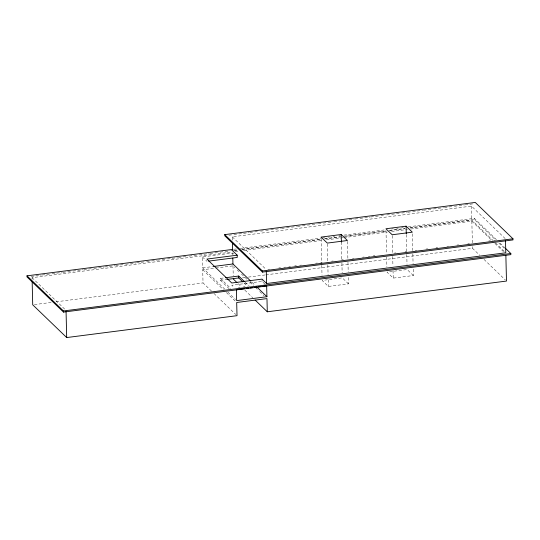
<?xml version="1.0" encoding="UTF-8"?>
<svg xmlns="http://www.w3.org/2000/svg" width="540" height="540" viewBox="0 0 540 540"><rect width="100%" height="100%" fill="white"/><g stroke="black" fill="none" stroke-linecap="round" stroke-linejoin="round"><path stroke-width="0.41" stroke-dasharray="2.7 2.03" d="M228.913 235.224L233.091 234.684M233.921 234.583L238.1 234.043M238.937 233.935L248.954 232.646M249.791 232.544L253.969 232.004M254.799 231.896L257.31 231.579M260.651 231.147L264.823 230.614M265.66 230.506L269.838 229.966M270.668 229.858L274.847 229.325M275.684 229.216L280.692 228.575M281.529 228.467L285.701 227.927M286.538 227.819L290.716 227.286M291.553 227.178L296.561 226.537M297.398 226.429L301.57 225.889M302.407 225.781L306.585 225.248M307.415 225.14L317.439 223.85M318.276 223.742L322.454 223.209M323.285 223.101L327.463 222.561M328.3 222.46L333.308 221.812M334.145 221.704L338.317 221.171M339.154 221.063L348.34 219.881M349.178 219.773L354.186 219.132M355.023 219.024L359.201 218.491M360.031 218.383L370.055 217.094M370.892 216.986L380.079 215.804M380.916 215.696L383.42 215.379M386.762 214.947L390.933 214.414M391.77 214.306L400.957 213.125M401.794 213.017L406.802 212.375M407.639 212.267L411.811 211.727M412.648 211.619L422.671 210.337M423.509 210.229L432.695 209.048M433.526 208.94L443.549 207.65M444.386 207.542L453.573 206.368M454.41 206.26L464.427 204.971M465.264 204.863L472.784 203.897M232.362 240.111L232.281 236.831L471.474 206.105L505.454 238.849M233.537 249.298L236.885 248.873M240.226 248.441L322.171 237.911M323.008 237.809L324.682 237.593M328.023 237.161L329.697 236.945M333.045 236.52L334.712 236.304M338.897 235.764L340.571 235.548M343.913 235.123L385.722 229.75M391.574 229.001L393.248 228.785M396.589 228.353L398.264 228.137M401.612 227.711L403.279 227.495M408.301 226.847L474.356 218.363L496.476 239.679M31.205 276.426L41.243 275.137M42.08 275.029L51.28 273.848M52.11 273.74L62.147 272.45M62.984 272.342L72.184 271.161M73.015 271.053L83.052 269.764M83.889 269.656L93.089 268.475M93.919 268.367L103.957 267.077M104.794 266.969L114.824 265.68M115.661 265.572L124.862 264.391M125.699 264.283L135.729 263M136.566 262.892L145.766 261.711M146.603 261.603L150.781 261.063M151.619 260.955L156.634 260.314M157.471 260.206L166.671 259.025M167.508 258.916L177.538 257.627M178.376 257.519L185.902 256.554M189.25 256.122L198.443 254.941M199.28 254.833L209.318 253.544M210.154 253.435L219.348 252.254M220.185 252.146L224.37 251.613M225.2 251.505L230.222 250.857M231.059 250.749L233.564 250.432M234.401 250.324L237.749 249.892M241.927 249.359L321.361 239.153M324.709 238.721L340.598 236.682M343.94 236.25L385.749 230.884M389.097 230.452L404.98 228.413M410.002 227.765L474.383 219.497L495.308 239.659M234.293 250.56L237.641 250.128M241.819 249.595L321.273 239.389M324.621 238.957L340.511 236.918M345.526 236.27L386.512 231.005M389.853 230.58L404.912 228.643M409.928 228.001L471.818 220.05L493.054 240.516M32.096 279.281L32.056 277.675L231.883 252.005M235.231 251.573L238.572 251.147M243.587 250.499L323.021 240.3M326.363 239.868L343.089 237.722M343.919 237.614L387.396 232.031M391.581 231.491L407.464 229.453M410.812 229.021L471.845 221.184L491.866 240.476M224.802 289.19L202.669 267.86L202.399 256.925L232.679 253.037L234.394 254.691M202.669 267.86L212.483 266.598M211.532 291.121L203.033 282.933L202.709 269.744L214.988 268.164M215.804 268.063L232.99 265.856L234.812 267.604M267.935 269.359L269.602 269.143M278.802 267.962L280.476 267.746M283.824 267.314L285.498 267.104M288.839 266.672L290.513 266.456M294.698 265.923L296.365 265.707M299.714 265.275L301.388 265.059M315.603 263.237L317.277 263.021M320.625 262.589L322.292 262.373M331.493 261.191L333.166 260.975M341.53 259.902L343.204 259.686M352.404 258.505L354.078 258.296M362.441 257.216L364.115 257.006M368.294 256.466L369.968 256.25M373.315 255.818L374.983 255.609M394.22 253.138L395.894 252.923M405.095 251.741L406.769 251.525M415.132 250.452L416.806 250.236M425.999 249.055L427.673 248.839M436.037 247.766L437.711 247.55M446.911 246.368L448.585 246.152M456.948 245.079L458.622 244.863M467.822 243.682L469.49 243.466M488.727 240.995L490.401 240.779M493.749 240.354L495.423 240.138M229.169 288.725L220.401 280.28L220.361 278.397L223.695 277.965M220.401 280.28L227.077 279.423M34.391 304.601L51.091 302.454M56.099 301.813L203.033 282.933M242.514 277.864L245.018 277.54M248.366 277.115L265.093 274.961M265.93 274.853L472.507 248.319L479.79 255.339M264.938 284.128L262.082 281.374L231.802 285.262L234.09 287.469M238.383 287.564L240.05 287.354M243.392 286.922L245.059 286.706M348.496 283.858L342.272 277.857L322.137 280.449L328.361 286.443L348.496 283.858L348.334 277.155M413.37 275.522L407.147 269.528L387.011 272.113L393.235 278.107L413.37 275.522L413.181 267.988M500.067 243.135L504.846 247.745M498.899 243.115L504.873 248.879M495.484 242.851L504.583 251.626M494.903 243.398L503.395 251.586M484.036 259.43L505.271 279.896M232.281 236.831L266.26 269.575M252.052 282.38L255.083 285.302M237.236 269.946L239.058 271.701M241.481 274.037L247.55 279.889M249.98 282.224L253.618 285.734M256.048 288.07L257.263 289.238M259.686 291.58L263.932 295.67M245.14 282.231L249.23 286.173M244.019 282.987L247.523 286.369M238.167 283.723L241.198 286.646M244.843 290.156L252.727 297.756M202.399 256.925L206.975 261.333M220.361 278.397L230.877 288.529M227.833 292.106L235.501 299.498M202.709 269.744L223.344 289.622M226.375 292.545L236.081 301.901M213.955 293.456L235.798 314.51M32.056 277.675L66.035 310.419M474.356 218.363L474.383 219.497M471.474 206.105L471.818 220.05M471.845 221.184L472.385 243.297M472.466 246.645L472.507 248.319M412.351 233.854L412.756 250.553M412.837 253.847L413.08 263.797M406.289 234.556L406.694 251.154M406.775 254.448L407.025 264.499M392.195 235.602L392.62 253.138M392.702 256.439L392.924 265.545M393.046 270.574L393.235 278.107M385.992 230.445L386.559 253.739M386.64 257.033L386.89 267.091M347.456 241.346L347.888 258.883M347.969 262.184L348.212 272.133M341.401 242.055L341.827 259.484M341.908 262.784L342.151 272.835M327.321 243.931L327.753 261.475M327.834 264.769L328.077 274.718M328.199 279.74L328.361 286.443M321.118 238.775L321.752 264.546M321.773 265.37L322.016 275.42M262.028 279.113L262.082 281.374M232.679 253.037L232.72 254.718M232.99 265.856L233.233 275.744"/><path stroke-width="0.81" d="M224.708 234.63L475.261 202.446L512.973 238.788L513 239.915L262.447 272.099L224.735 235.757L224.708 234.63L262.42 270.972L262.447 272.099M341.213 234.515L321.077 237.101L327.301 243.095L347.436 240.509L341.213 234.515L341.401 242.055M406.087 226.179L385.952 228.764L392.175 234.765L412.31 232.18L406.087 226.179L406.269 233.719M505.447 248.319L510.827 253.503L510.854 254.637L63.497 312.1L27.027 276.959L27 275.832L232.7 249.406M208.609 261.124L237.249 257.445L237.195 255.184L206.915 259.072L231.748 283L262.028 279.113L266.598 283.52L505.798 252.794L505.494 240.489M213.307 266.49L232.943 263.966L250.844 281.219M262.42 270.972L512.973 238.788M225.362 277.756L238.714 276.041L244.559 281.671M227.077 279.423L238.761 277.925L242.851 281.867M27 275.832L63.47 310.973L510.827 253.503M237.195 289.562L244.559 288.617M246.2 288.407L248.65 288.09M250.29 287.881L252.747 287.57M254.381 287.354L256.838 287.044M258.471 286.834L260.928 286.517M262.562 286.308L265.835 285.883M266.659 285.781L266.922 296.71L236.642 300.598L236.378 289.67M32.157 281.691L32.717 304.81L66.697 337.554L237.013 315.677L236.689 302.488L266.969 298.593L267.293 311.789L506.486 281.063L505.865 255.535M237.195 255.184L232.619 250.776L232.423 242.575M256.898 287.05L266.922 296.71M233.314 279.045L236.952 282.555M255.157 300.091L267.293 311.789M266.301 271.215L266.598 283.52M238.714 276.041L238.761 277.925M232.801 258.079L232.943 263.966M66.056 311.222L66.697 337.554M63.47 310.973L63.497 312.1"/></g></svg>
